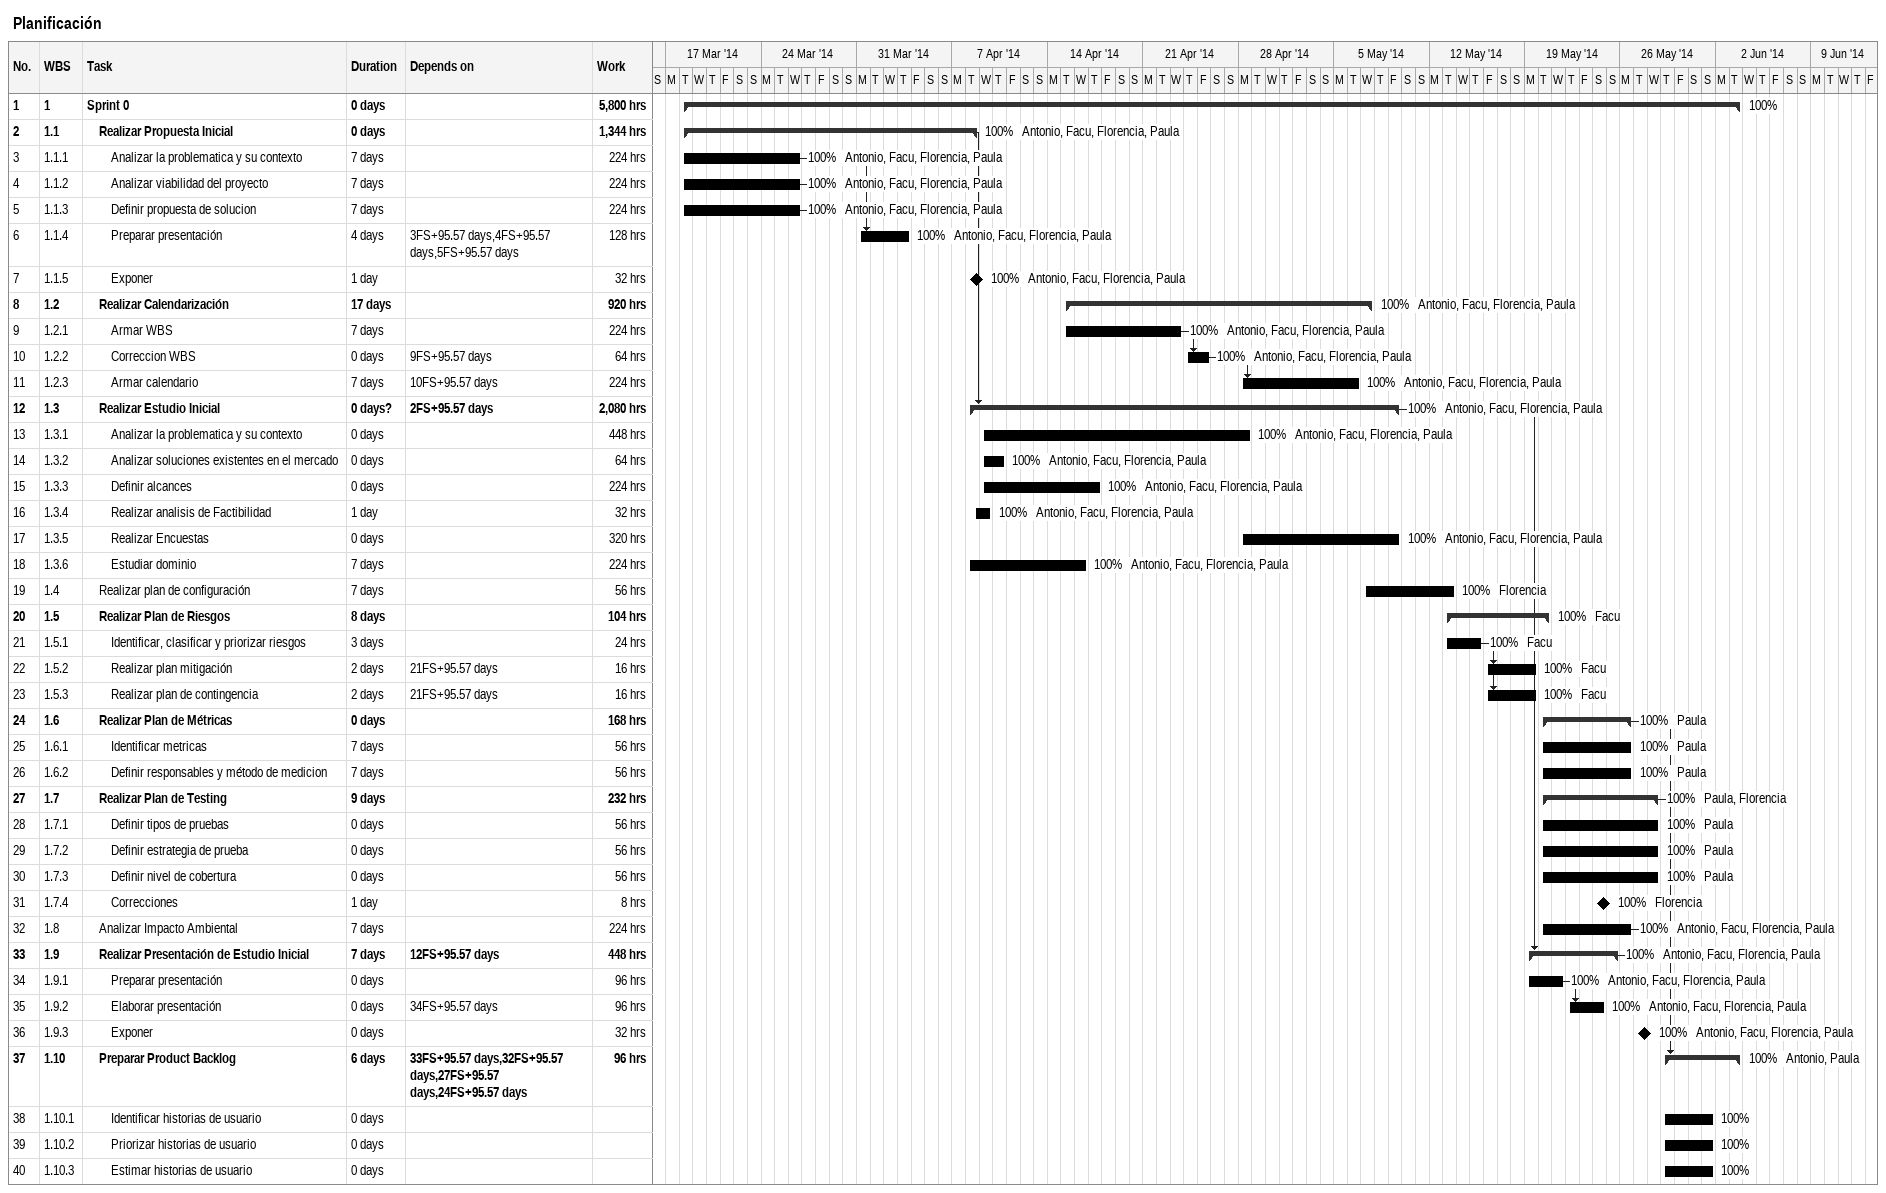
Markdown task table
Planificación

| ID | WBS | Task | Duration | Start | Finish | Predecessors | Resources | % complete | Work (h) |
|---|---|---|---|---|---|---|---|---|---|
| 1 | 1 | **Sprint 0** | 0d | 2014-03-18 | 2014-06-03 |  |  | 100 | 5800 |
| 2 | 1.1 | **Realizar Propuesta Inicial** | 0d | 2014-03-18 | 2014-04-08 |  | Antonio, Facu, Florencia, Paula | 100 | 1344 |
| 3 | 1.1.1 | Analizar la problematica y su contexto | 7d | 2014-03-18 | 2014-03-26 |  | Antonio, Facu, Florencia, Paula | 100 | 224 |
| 4 | 1.1.2 | Analizar viabilidad del proyecto | 7d | 2014-03-18 | 2014-03-26 |  | Antonio, Facu, Florencia, Paula | 100 | 224 |
| 5 | 1.1.3 | Definir propuesta de solucion | 7d | 2014-03-18 | 2014-03-26 |  | Antonio, Facu, Florencia, Paula | 100 | 224 |
| 6 | 1.1.4 | Preparar presentación | 4d | 2014-03-31 | 2014-04-03 | 3FS+95.57d, 4FS+95.57d, 5FS+95.57d | Antonio, Facu, Florencia, Paula | 100 | 128 |
| 7 | 1.1.5 | Exponer | 1d | 2014-04-08 | 2014-04-08 |  | Antonio, Facu, Florencia, Paula | 100 | 32 |
| 8 | 1.2 | **Realizar Calendarización** | 17d | 2014-04-15 | 2014-05-07 |  | Antonio, Facu, Florencia, Paula | 100 | 920 |
| 9 | 1.2.1 | Armar WBS | 7d | 2014-04-15 | 2014-04-23 |  | Antonio, Facu, Florencia, Paula | 100 | 224 |
| 10 | 1.2.2 | Correccion WBS | 0d | 2014-04-24 | 2014-04-25 | 9FS+95.57d | Antonio, Facu, Florencia, Paula | 100 | 64 |
| 11 | 1.2.3 | Armar calendario | 7d | 2014-04-28 | 2014-05-06 | 10FS+95.57d | Antonio, Facu, Florencia, Paula | 100 | 224 |
| 12 | 1.3 | **Realizar Estudio Inicial** | 0d? | 2014-04-08 | 2014-05-09 | 2FS+95.57d | Antonio, Facu, Florencia, Paula | 100 | 2080 |
| 13 | 1.3.1 | Analizar la problematica y su contexto | 0d | 2014-04-09 | 2014-04-28 |  | Antonio, Facu, Florencia, Paula | 100 | 448 |
| 14 | 1.3.2 | Analizar soluciones existentes en el mercado | 0d | 2014-04-09 | 2014-04-10 |  | Antonio, Facu, Florencia, Paula | 100 | 64 |
| 15 | 1.3.3 | Definir alcances | 0d | 2014-04-09 | 2014-04-17 |  | Antonio, Facu, Florencia, Paula | 100 | 224 |
| 16 | 1.3.4 | Realizar analisis de Factibilidad | 1d | 2014-04-08 | 2014-04-09 |  | Antonio, Facu, Florencia, Paula | 100 | 32 |
| 17 | 1.3.5 | Realizar Encuestas | 0d | 2014-04-28 | 2014-05-09 |  | Antonio, Facu, Florencia, Paula | 100 | 320 |
| 18 | 1.3.6 | Estudiar dominio | 7d | 2014-04-08 | 2014-04-16 |  | Antonio, Facu, Florencia, Paula | 100 | 224 |
| 19 | 1.4 | Realizar plan de configuración | 7d | 2014-05-07 | 2014-05-13 |  | Florencia | 100 | 56 |
| 20 | 1.5 | **Realizar Plan de Riesgos** | 8d | 2014-05-13 | 2014-05-20 |  | Facu | 100 | 104 |
| 21 | 1.5.1 | Identificar, clasificar y priorizar riesgos | 3d | 2014-05-13 | 2014-05-15 |  | Facu | 100 | 24 |
| 22 | 1.5.2 | Realizar plan mitigación | 2d | 2014-05-16 | 2014-05-19 | 21FS+95.57d | Facu | 100 | 16 |
| 23 | 1.5.3 | Realizar plan de contingencia | 2d | 2014-05-16 | 2014-05-19 | 21FS+95.57d | Facu | 100 | 16 |
| 24 | 1.6 | **Realizar Plan de Métricas** | 0d | 2014-05-20 | 2014-05-26 |  | Paula | 100 | 168 |
| 25 | 1.6.1 | Identificar metricas | 7d | 2014-05-20 | 2014-05-26 |  | Paula | 100 | 56 |
| 26 | 1.6.2 | Definir responsables y método de medicion | 7d | 2014-05-20 | 2014-05-26 |  | Paula | 100 | 56 |
| 27 | 1.7 | **Realizar Plan de Testing** | 9d | 2014-05-20 | 2014-05-28 |  | Paula, Florencia | 100 | 232 |
| 28 | 1.7.1 | Definir tipos de pruebas | 0d | 2014-05-20 | 2014-05-28 |  | Paula | 100 | 56 |
| 29 | 1.7.2 | Definir estrategia de prueba | 0d | 2014-05-20 | 2014-05-28 |  | Paula | 100 | 56 |
| 30 | 1.7.3 | Definir nivel de cobertura | 0d | 2014-05-20 | 2014-05-28 |  | Paula | 100 | 56 |
| 31 | 1.7.4 | Correcciones | 1d | 2014-05-24 | 2014-05-24 |  | Florencia | 100 | 8 |
| 32 | 1.8 | Analizar Impacto Ambiental | 7d | 2014-05-20 | 2014-05-26 |  | Antonio, Facu, Florencia, Paula | 100 | 224 |
| 33 | 1.9 | **Realizar Presentación de Estudio Inicial** | 7d | 2014-05-19 | 2014-05-25 | 12FS+95.57d | Antonio, Facu, Florencia, Paula | 100 | 448 |
| 34 | 1.9.1 | Preparar presentación | 0d | 2014-05-19 | 2014-05-21 |  | Antonio, Facu, Florencia, Paula | 100 | 96 |
| 35 | 1.9.2 | Elaborar presentación | 0d | 2014-05-22 | 2014-05-24 | 34FS+95.57d | Antonio, Facu, Florencia, Paula | 100 | 96 |
| 36 | 1.9.3 | Exponer | 0d | 2014-05-27 | 2014-05-27 |  | Antonio, Facu, Florencia, Paula | 100 | 32 |
| 37 | 1.10 | **Preparar Product Backlog** | 6d | 2014-05-29 | 2014-06-03 | 33FS+95.57d, 32FS+95.57d, 27FS+95.57d, 24FS+95.57d | Antonio, Paula | 100 | 96 |
| 38 | 1.10.1 | Identificar historias de usuario | 0d | 2014-05-29 | 2014-06-01 |  |  | 100 |  |
| 39 | 1.10.2 | Priorizar historias de usuario | 0d | 2014-05-29 | 2014-06-01 |  |  | 100 |  |
| 40 | 1.10.3 | Estimar historias de usuario | 0d | 2014-05-29 | 2014-06-01 |  |  | 100 |  |
